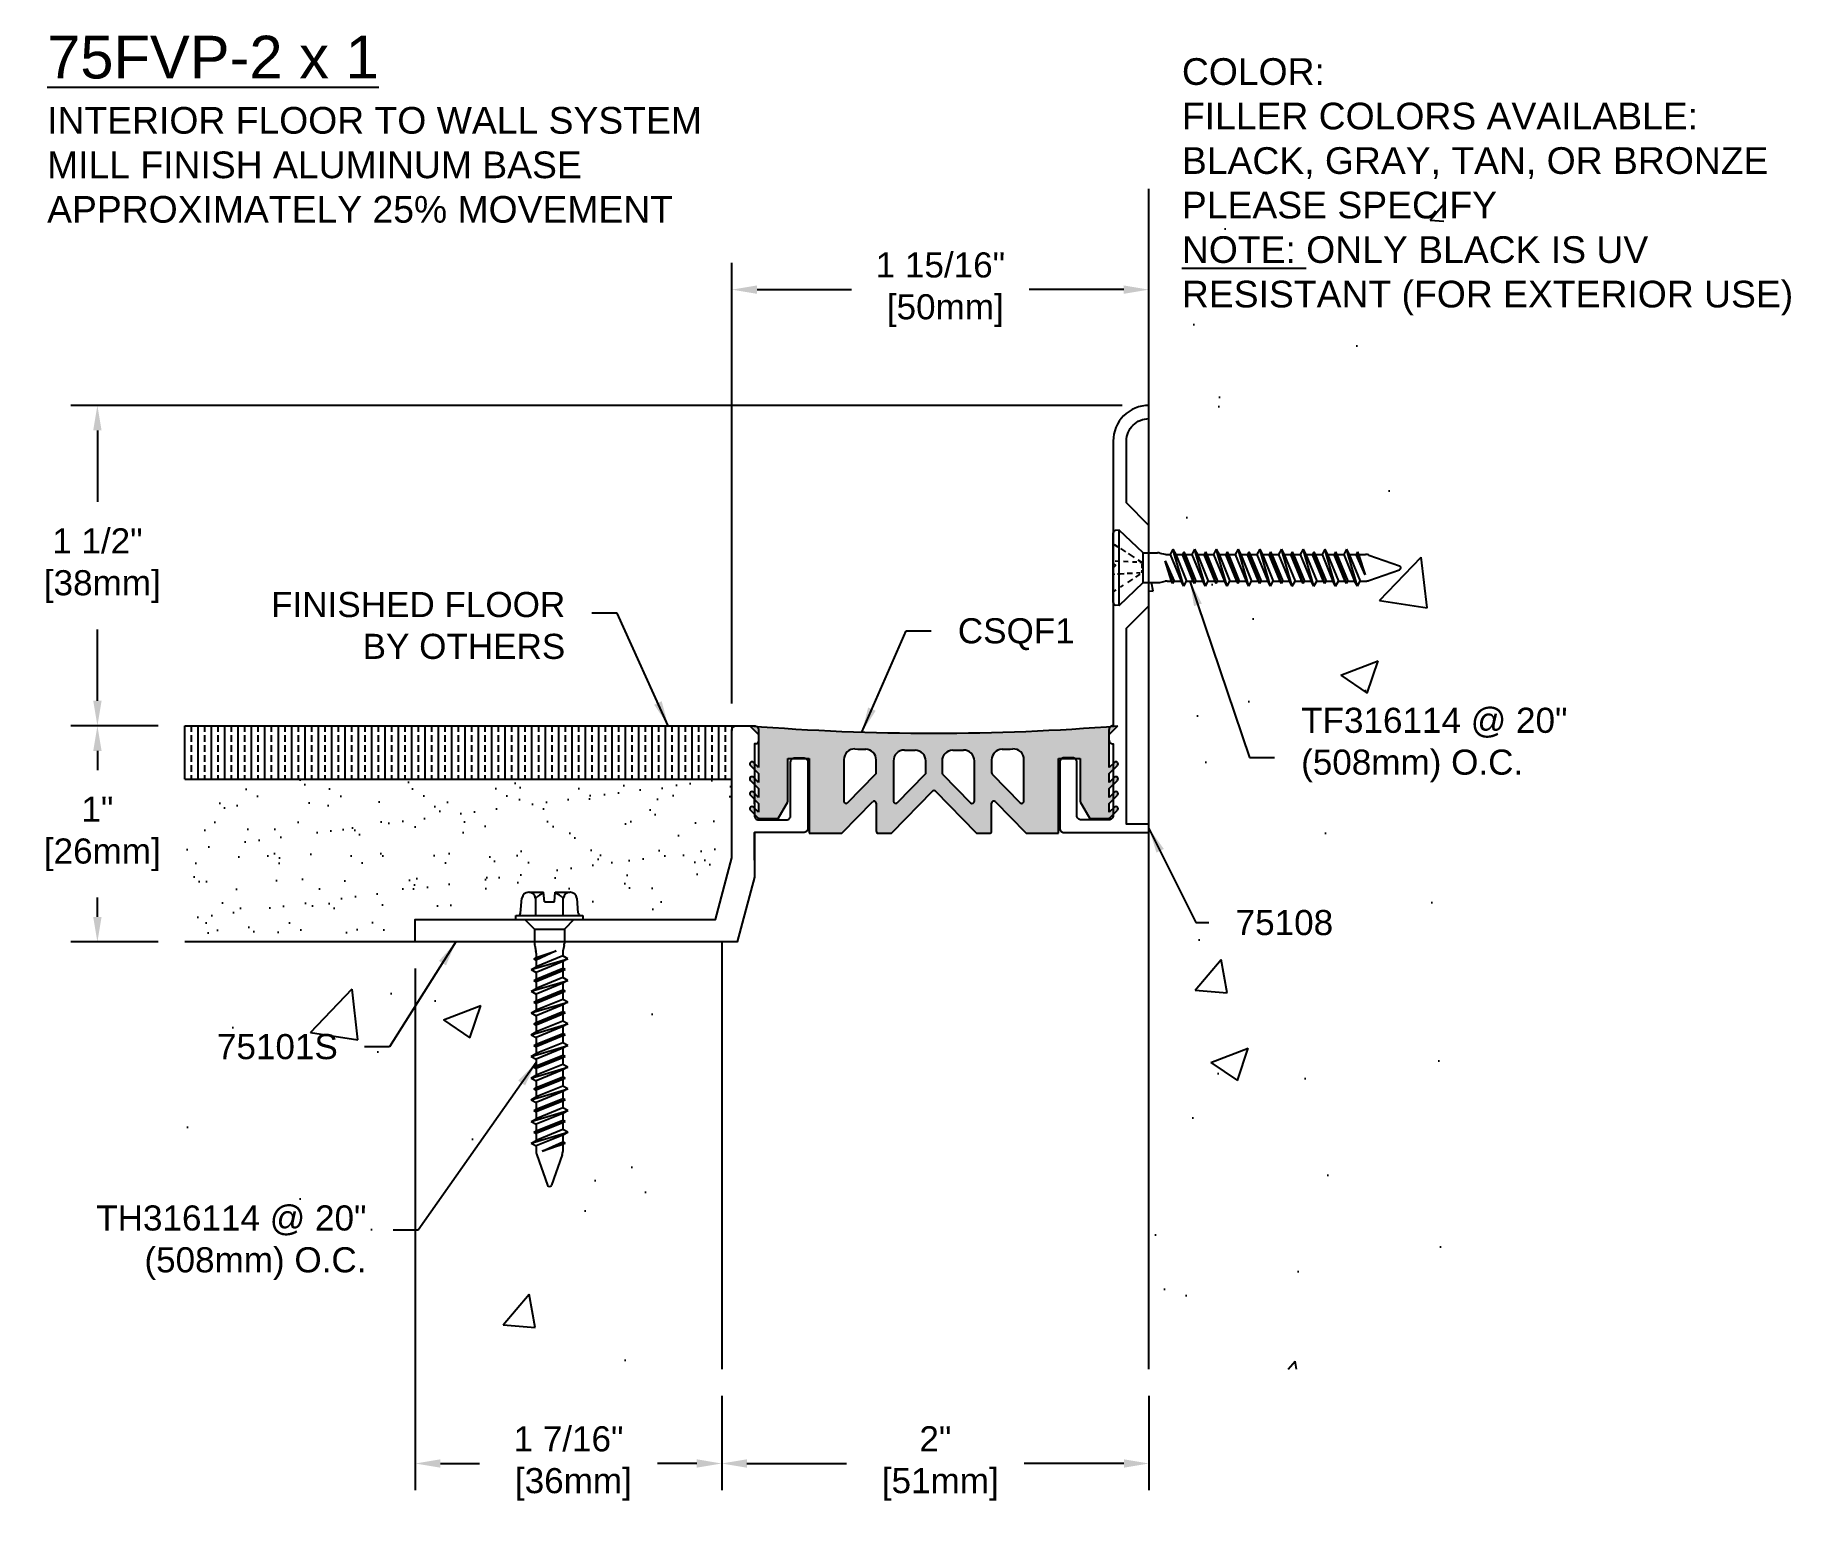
# Model space of a CAD drawing. Header units: inches. Extents: x 1.05 to 9.27, y 0.64 to 7.6.
import ezdxf

# ---------------------------------------------------------------- set-up
doc = ezdxf.new("R2010")
doc.units = ezdxf.units.IN
doc.header["$MEASUREMENT"] = 0
for name, color, linetype in [('Anchors', 4, 'Continuous'), ('Conditions', 1, 'Continuous'), ('Dimensions', 3, 'Continuous'), ('Fillers', 2, 'Continuous'), ('Metals', 7, 'Continuous'), ('Text', 2, 'Continuous')]:
    doc.layers.add(name, color=color, linetype=linetype)
doc.styles.add('ARIAL', font='arial.ttf')
doc.dimstyles.new('ARIAL', dxfattribs={"dimtxt": 0.1175, "dimasz": 0.1175, "dimexe": 0.125, "dimexo": 0.125, "dimgap": 0.125, "dimtad": 0, "dimtih": 1, "dimtoh": 1, "dimdec": 4, "dimzin": 0, "dimdsep": 46, "dimlunit": 4, "dimtxsty": 'ARIAL', "dimcen": 0.09, "dimadec": 0, "dimazin": 0, "dimtfac": 1, "dimtdec": 4, "dimtofl": 0, "dimtmove": 0, "dimatfit": 3, "dimfxl": 0, "dimfrac": 2, "dimtolj": 1, "dimtzin": 0, "dimarcsym": 0})

# ---------------------------------------------------------------- blocks, each defined once
blk = doc.blocks.new('75108')
blk.add_lwpolyline([(-2.9791, -4.2993, 0.414214), (-2.9991, -4.3193), (-2.9991, -4.6293, 0.414214), (-2.9791, -4.6493), (-2.5816, -4.6493), (-2.5816, -4.6093), (-2.6871, -4.6093), (-2.6871, -3.6928), (-2.5816, -3.5873), (-2.5816, -3.2113), (-2.6871, -3.1058), (-2.6871, -2.8163, -0.414214), (-2.5821, -2.7113), (-2.5816, -2.7113), (-2.5816, -2.6493), (-2.5821, -2.6493, 0.414214), (-2.7491, -2.8163), (-2.7491, -3.3893), (-2.7391, -3.3993), (-2.7491, -3.4093), (-2.7491, -4.1493), (-2.7496, -4.1493, 0.414214), (-2.7691, -4.1688), (-2.7691, -4.2143, 0.414214), (-2.7491, -4.2343), (-2.7491, -4.2343), (-2.7491, -4.5693, -0.414214), (-2.7691, -4.5893), (-2.8991, -4.5893, -0.414214), (-2.9191, -4.5693), (-2.9191, -4.3193, 0.414214), (-2.9391, -4.2993)], format="xyb", close=True)
blk = doc.blocks.new('TF316114')
for p, q in [((-0.1634, 0), (0.1634, 0)), ((-0.1042, -0.0127), (-0.1125, 0)), ((-0.1762, -0.0285), (-0.1747, -0.0103)), ((-0.1762, -0.0285), (0.1762, -0.0285)), ((-0.1762, -0.0285), (-0.0698, -0.141)), ((-0.0815, -0.0472), (-0.0915, -0.0321)), ((-0.0533, -0.0902), (-0.0691, -0.0662)), ((-0.0308, -0.0055), (-0.0311, -0.0002)), ((-0.0297, -0.0263), (-0.0301, -0.0195)), ((-0.0284, -0.051), (-0.0294, -0.0323)), ((-0.0263, -0.091), (-0.0277, -0.065)), ((0.0274, -0.0703), (0.0286, -0.0479)), ((0.0297, -0.0255), (0.0306, -0.0085)), ((0.0662, -0.0707), (0.0485, -0.0976)), ((0.0698, -0.141), (0.1762, -0.0285)), ((0.0898, -0.0346), (0.0746, -0.0579)), ((0.1095, -0.0045), (0.0979, -0.0223)), ((0.1762, -0.0285), (0.1747, -0.0103)), ((-0.0698, -0.141), (-0.0698, -0.2081)), ((-0.0698, -0.141), (0.0698, -0.141)), ((-0.0307, -0.1248), (-0.0441, -0.1044)), ((-0.0245, -0.1261), (-0.0253, -0.1097)), ((-0.024, -0.135), (-0.0107, -0.135)), ((-0.0018, -0.135), (0.0183, -0.135)), ((0.0373, -0.1147), (0.024, -0.135)), ((0.024, -0.135), (0.0245, -0.1246)), ((0.0253, -0.1104), (0.0264, -0.0896)), ((0.0698, -0.141), (0.0698, -0.2081)), ((-0.0737, -0.2796), (0.0321, -0.2431)), ((-0.0687, -0.2177), (-0.0633, -0.2437)), ((0.0321, -0.2431), (-0.0623, -0.2858)), ((-0.0623, -0.2734), (0.0321, -0.2431)), ((0.0687, -0.2177), (0.0633, -0.2437)), ((-0.0863, -0.3304), (0.0862, -0.2796)), ((-0.0863, -0.3304), (-0.0623, -0.3175)), ((-0.0737, -0.2796), (-0.0623, -0.2734)), ((-0.0737, -0.2796), (-0.0623, -0.2858)), ((-0.0623, -0.2533), (-0.0623, -0.2734)), ((0.0622, -0.2667), (-0.0623, -0.3175)), ((-0.0623, -0.2858), (-0.0623, -0.3175)), ((0.0622, -0.2925), (-0.0623, -0.3433)), ((-0.0623, -0.375), (0.0622, -0.3242)), ((0.0622, -0.2925), (0.0622, -0.3242)), ((0.0737, -0.3304), (0.0622, -0.3242)), ((0.0622, -0.2533), (0.0622, -0.2667)), ((0.0862, -0.2796), (0.0622, -0.2667)), ((0.0862, -0.2796), (0.0622, -0.2925)), ((-0.0863, -0.3304), (-0.0623, -0.3433)), ((-0.0863, -0.4319), (0.0862, -0.3812)), ((-0.0737, -0.3812), (0.0737, -0.3304)), ((-0.0737, -0.3812), (-0.0623, -0.375)), ((-0.0737, -0.3812), (-0.0623, -0.3873)), ((0.0622, -0.3365), (-0.0623, -0.3873)), ((-0.0623, -0.3433), (-0.0623, -0.375)), ((0.0622, -0.3682), (-0.0623, -0.419)), ((-0.0623, -0.3873), (-0.0623, -0.419)), ((0.0622, -0.3941), (-0.0623, -0.4449)), ((0.0737, -0.3304), (0.0622, -0.3365)), ((0.0622, -0.3365), (0.0622, -0.3682)), ((0.0862, -0.3812), (0.0622, -0.3682)), ((0.0862, -0.3812), (0.0622, -0.3941)), ((0.0622, -0.3941), (0.0622, -0.4258)), ((-0.0863, -0.4319), (-0.0623, -0.419)), ((-0.0863, -0.4319), (-0.0623, -0.4449)), ((-0.0863, -0.5335), (0.0862, -0.4827)), ((-0.0737, -0.4827), (0.0737, -0.4319)), ((-0.0737, -0.4827), (-0.0623, -0.4766)), ((-0.0737, -0.4827), (-0.0623, -0.4889)), ((-0.0623, -0.4766), (0.0622, -0.4258)), ((0.0622, -0.4381), (-0.0623, -0.4889)), ((-0.0623, -0.4449), (-0.0623, -0.4766)), ((0.0622, -0.4698), (-0.0623, -0.5206)), ((-0.0623, -0.4889), (-0.0623, -0.5206)), ((0.0737, -0.4319), (0.0622, -0.4258)), ((0.0737, -0.4319), (0.0622, -0.4381)), ((0.0622, -0.4381), (0.0622, -0.4698)), ((0.0862, -0.4827), (0.0622, -0.4698)), ((0.0862, -0.4827), (0.0622, -0.4956)), ((-0.0863, -0.5335), (-0.0623, -0.5206)), ((-0.0863, -0.5335), (-0.0623, -0.5464)), ((-0.0737, -0.5843), (0.0737, -0.5335)), ((0.0622, -0.4956), (-0.0623, -0.5464)), ((-0.0623, -0.5781), (0.0622, -0.5273)), ((0.0622, -0.5397), (-0.0623, -0.5904)), ((-0.0623, -0.5464), (-0.0623, -0.5781)), ((0.0622, -0.5714), (-0.0623, -0.6221)), ((0.0622, -0.4956), (0.0622, -0.5273)), ((0.0737, -0.5335), (0.0622, -0.5273)), ((0.0737, -0.5335), (0.0622, -0.5397)), ((0.0622, -0.5397), (0.0622, -0.5714)), ((0.0862, -0.5843), (0.0622, -0.5714)), ((-0.0863, -0.6351), (0.0862, -0.5843)), ((-0.0863, -0.6351), (-0.0623, -0.6221)), ((-0.0863, -0.6351), (-0.0623, -0.648)), ((-0.0737, -0.5843), (-0.0623, -0.5781)), ((-0.0737, -0.5843), (-0.0623, -0.5904)), ((-0.0737, -0.6858), (0.0737, -0.6351)), ((-0.0623, -0.5904), (-0.0623, -0.6221)), ((0.0622, -0.5972), (-0.0623, -0.648)), ((-0.0623, -0.6797), (0.0622, -0.6289)), ((0.0622, -0.6412), (-0.0623, -0.692)), ((-0.0623, -0.648), (-0.0623, -0.6797)), ((0.0862, -0.5843), (0.0622, -0.5972)), ((0.0622, -0.5972), (0.0622, -0.6289)), ((0.0737, -0.6351), (0.0622, -0.6289)), ((0.0737, -0.6351), (0.0622, -0.6412)), ((0.0622, -0.6412), (0.0622, -0.6729)), ((-0.0863, -0.7366), (0.0862, -0.6858)), ((-0.0863, -0.7366), (-0.0623, -0.7237)), ((-0.0863, -0.7366), (-0.0623, -0.7495)), ((-0.0737, -0.6858), (-0.0623, -0.6797)), ((-0.0737, -0.6858), (-0.0623, -0.692)), ((-0.0737, -0.7874), (0.0737, -0.7366)), ((0.0622, -0.6729), (-0.0623, -0.7237)), ((-0.0623, -0.692), (-0.0623, -0.7237)), ((0.0622, -0.6988), (-0.0623, -0.7495)), ((-0.0623, -0.7812), (0.0622, -0.7305)), ((0.0862, -0.6858), (0.0622, -0.6729)), ((0.0862, -0.6858), (0.0622, -0.6988)), ((0.0622, -0.6988), (0.0622, -0.7305)), ((0.0737, -0.7366), (0.0622, -0.7305)), ((0.0737, -0.7366), (0.0622, -0.7428)), ((-0.0863, -0.8382), (0.0862, -0.7874)), ((-0.0737, -0.7874), (-0.0623, -0.7812)), ((-0.0737, -0.7874), (-0.0623, -0.7936)), ((0.0622, -0.7428), (-0.0623, -0.7936)), ((-0.0623, -0.7495), (-0.0623, -0.7812)), ((0.0622, -0.7745), (-0.0623, -0.8253)), ((-0.0623, -0.7936), (-0.0623, -0.8253)), ((0.0622, -0.8003), (-0.0623, -0.8511)), ((0.0622, -0.7428), (0.0622, -0.7745)), ((0.0862, -0.7874), (0.0622, -0.7745)), ((0.0862, -0.7874), (0.0622, -0.8003)), ((0.0622, -0.8003), (0.0622, -0.832)), ((-0.0863, -0.8382), (-0.0623, -0.8253)), ((-0.0863, -0.8382), (-0.0623, -0.8511)), ((-0.0863, -0.9397), (0.0862, -0.889)), ((-0.0737, -0.889), (0.0737, -0.8382)), ((-0.0737, -0.889), (-0.0623, -0.8828)), ((-0.0737, -0.889), (-0.0623, -0.8951)), ((-0.0623, -0.8828), (0.0622, -0.832)), ((0.0622, -0.8444), (-0.0623, -0.8951)), ((-0.0623, -0.8511), (-0.0623, -0.8828)), ((0.0622, -0.876), (-0.0623, -0.9268)), ((-0.0623, -0.8951), (-0.0623, -0.9268)), ((0.0622, -0.9019), (-0.0623, -0.9527)), ((0.0737, -0.8382), (0.0622, -0.832)), ((0.0737, -0.8382), (0.0622, -0.8444)), ((0.0622, -0.8444), (0.0622, -0.876)), ((0.0862, -0.889), (0.0622, -0.876)), ((0.0862, -0.889), (0.0622, -0.9019)), ((0.0622, -0.9019), (0.0622, -0.9336)), ((-0.0863, -0.9397), (-0.0623, -0.9268)), ((-0.0863, -0.9397), (-0.0623, -0.9527)), ((-0.0737, -0.9905), (0.0737, -0.9397)), ((-0.0737, -0.9905), (-0.0623, -0.9844)), ((-0.0623, -0.9844), (0.0622, -0.9336)), ((0.0622, -0.9459), (-0.0623, -0.9967)), ((-0.0623, -0.9527), (-0.0623, -0.9844)), ((0.0622, -0.9776), (-0.0623, -1.0284)), ((0.0737, -0.9397), (0.0622, -0.9336)), ((0.0737, -0.9397), (0.0622, -0.9459)), ((0.0622, -0.9459), (0.0622, -0.9776)), ((0.0862, -0.9905), (0.0622, -0.9776)), ((-0.0863, -1.0413), (0.0862, -0.9905)), ((-0.0863, -1.0413), (-0.0623, -1.0284)), ((-0.0863, -1.0413), (-0.0623, -1.0542)), ((-0.0737, -0.9905), (-0.0623, -0.9967)), ((-0.0737, -1.0921), (0.0737, -1.0413)), ((-0.0623, -0.9967), (-0.0623, -1.0284)), ((0.0622, -1.0035), (-0.0623, -1.0542)), ((-0.0623, -1.0859), (0.0622, -1.0351)), ((0.0622, -1.0475), (-0.0623, -1.0983)), ((-0.0623, -1.0542), (-0.0623, -1.0859)), ((0.0862, -0.9905), (0.0622, -1.0035)), ((0.0622, -1.0035), (0.0622, -1.0351)), ((0.0737, -1.0413), (0.0622, -1.0351)), ((0.0737, -1.0413), (0.0622, -1.0475)), ((0.0622, -1.0475), (0.0622, -1.0792)), ((-0.0863, -1.1429), (0.0862, -1.0921)), ((-0.0863, -1.1429), (-0.0623, -1.13)), ((-0.0863, -1.1429), (-0.0623, -1.1558)), ((-0.0737, -1.0921), (-0.0623, -1.0859)), ((-0.0737, -1.0921), (-0.0623, -1.0983)), ((0.0622, -1.0792), (-0.0623, -1.13)), ((-0.0623, -1.0983), (-0.0623, -1.13)), ((0.0622, -1.105), (-0.0623, -1.1558)), ((-0.0335, -1.1798), (0.0622, -1.1367)), ((-0.0335, -1.1798), (0.0737, -1.1429)), ((0.0622, -1.149), (-0.0335, -1.1798)), ((0.0862, -1.0921), (0.0622, -1.0792)), ((0.0862, -1.0921), (0.0622, -1.105)), ((0.0622, -1.105), (0.0622, -1.1367)), ((0.0737, -1.1429), (0.0622, -1.1367)), ((0.0737, -1.1429), (0.0622, -1.149)), ((0.0622, -1.149), (0.0622, -1.1817)), ((-0.0623, -1.1558), (-0.0623, -1.1817)), ((-0.0596, -1.197), (-0.0096, -1.3398)), ((0.0596, -1.197), (0.0096, -1.3398))]:
    blk.add_line(p, q)
for centre, radius, start, end in [((-0.1634, -0.0113), 0.0112, 90, 175), ((0.1634, -0.0113), 0.0112, 5, 90), ((-0.0233, -0.2081), 0.0465, 180, 191.9357), ((-0.1088, -0.2533), 0.0465, 0, 11.9357), ((0.1087, -0.2533), 0.0465, 168.0643, 180), ((0.0233, -0.2081), 0.0465, 348.0643, 0), ((-0.0158, -1.1817), 0.0465, 180, 199.30575), ((0.0158, -1.1817), 0.0465, 340.69425, 0), ((0, -1.3354), 0.0106, 204.10008, 335.89992)]:
    blk.add_arc(centre, radius, start, end)
blk = doc.blocks.new('TH316114')
for p, q in [((-0.1352, 0.029), (-0.129, 0.1001)), ((-0.0968, 0.1275), (-0.0272, 0.1275)), ((-0.0645, 0.0187), (-0.0645, 0.1001)), ((-0.0232, 0.0825), (-0.0272, 0.1275)), ((-0.0232, 0.0825), (0.0233, 0.0825)), ((0.0233, 0.0825), (0.0272, 0.1275)), ((0.0272, 0.1275), (0.0967, 0.1275)), ((0.0645, 0.0187), (0.0645, 0.1001)), ((0.1352, 0.029), (0.129, 0.1001)), ((-0.1568, 0), (-0.1568, 0.0187)), ((-0.1568, 0.0187), (0.1568, 0.0187)), ((-0.1568, 0), (0.1568, 0)), ((-0.1148, 0), (-0.0698, -0.045)), ((0.1148, 0), (0.0698, -0.045)), ((0.1568, 0.0187), (0.1568, 0)), ((-0.0698, -0.045), (-0.0698, -0.1121)), ((-0.0698, -0.045), (0.0698, -0.045)), ((0.0698, -0.045), (0.0698, -0.1121)), ((-0.0737, -0.1836), (0.0321, -0.1471)), ((-0.0687, -0.1217), (-0.0633, -0.1477)), ((-0.0623, -0.1774), (0.0321, -0.1471)), ((0.0321, -0.1471), (-0.0623, -0.1898)), ((-0.0623, -0.1573), (-0.0623, -0.1774)), ((0.0623, -0.1573), (0.0623, -0.1707)), ((0.0687, -0.1217), (0.0633, -0.1477)), ((-0.0862, -0.2344), (0.0863, -0.1836)), ((-0.0862, -0.2344), (-0.0623, -0.2215)), ((-0.0862, -0.2344), (-0.0623, -0.2473)), ((-0.0737, -0.1836), (-0.0623, -0.1774)), ((-0.0737, -0.1836), (-0.0623, -0.1898)), ((-0.0737, -0.2852), (0.0737, -0.2344)), ((0.0623, -0.1707), (-0.0623, -0.2215)), ((-0.0623, -0.1898), (-0.0623, -0.2215)), ((0.0623, -0.1965), (-0.0623, -0.2473)), ((-0.0623, -0.279), (0.0623, -0.2282)), ((0.0623, -0.2405), (-0.0623, -0.2913)), ((0.0863, -0.1836), (0.0623, -0.1707)), ((0.0863, -0.1836), (0.0623, -0.1965)), ((0.0623, -0.1965), (0.0623, -0.2282)), ((0.0737, -0.2344), (0.0623, -0.2282)), ((0.0737, -0.2344), (0.0623, -0.2405)), ((0.0623, -0.2405), (0.0623, -0.2722)), ((-0.0862, -0.3359), (0.0863, -0.2852)), ((-0.0862, -0.3359), (-0.0623, -0.323)), ((-0.0737, -0.2852), (-0.0623, -0.279)), ((-0.0737, -0.2852), (-0.0623, -0.2913)), ((-0.0623, -0.2473), (-0.0623, -0.279)), ((0.0623, -0.2722), (-0.0623, -0.323)), ((-0.0623, -0.2913), (-0.0623, -0.323)), ((0.0623, -0.2981), (-0.0623, -0.3489)), ((0.0863, -0.2852), (0.0623, -0.2722)), ((0.0863, -0.2852), (0.0623, -0.2981)), ((0.0623, -0.2981), (0.0623, -0.3298)), ((-0.0862, -0.3359), (-0.0623, -0.3489)), ((-0.0862, -0.4375), (0.0863, -0.3867)), ((-0.0737, -0.3867), (0.0737, -0.3359)), ((-0.0737, -0.3867), (-0.0623, -0.3806)), ((-0.0737, -0.3867), (-0.0623, -0.3929)), ((-0.0623, -0.3806), (0.0623, -0.3298)), ((0.0623, -0.3421), (-0.0623, -0.3929)), ((-0.0623, -0.3489), (-0.0623, -0.3806)), ((0.0623, -0.3738), (-0.0623, -0.4246)), ((-0.0623, -0.3929), (-0.0623, -0.4246)), ((0.0623, -0.3996), (-0.0623, -0.4504)), ((0.0737, -0.3359), (0.0623, -0.3298)), ((0.0737, -0.3359), (0.0623, -0.3421)), ((0.0623, -0.3421), (0.0623, -0.3738)), ((0.0863, -0.3867), (0.0623, -0.3738)), ((0.0863, -0.3867), (0.0623, -0.3996)), ((0.0623, -0.3996), (0.0623, -0.4313)), ((-0.0862, -0.4375), (-0.0623, -0.4246)), ((-0.0862, -0.4375), (-0.0623, -0.4504)), ((-0.0862, -0.5391), (0.0863, -0.4883)), ((-0.0737, -0.4883), (0.0737, -0.4375)), ((-0.0737, -0.4883), (-0.0623, -0.4821)), ((-0.0737, -0.4883), (-0.0623, -0.4944)), ((-0.0623, -0.4821), (0.0623, -0.4313)), ((0.0623, -0.4437), (-0.0623, -0.4944)), ((-0.0623, -0.4504), (-0.0623, -0.4821)), ((0.0623, -0.4754), (-0.0623, -0.5261)), ((0.0737, -0.4375), (0.0623, -0.4313)), ((0.0737, -0.4375), (0.0623, -0.4437)), ((0.0623, -0.4437), (0.0623, -0.4754)), ((0.0863, -0.4883), (0.0623, -0.4754)), ((0.0863, -0.4883), (0.0623, -0.5012)), ((-0.0862, -0.5391), (-0.0623, -0.5261)), ((-0.0862, -0.5391), (-0.0623, -0.552)), ((-0.0737, -0.5898), (0.0737, -0.5391)), ((-0.0623, -0.4944), (-0.0623, -0.5261)), ((0.0623, -0.5012), (-0.0623, -0.552)), ((-0.0623, -0.5837), (0.0623, -0.5329)), ((0.0623, -0.5452), (-0.0623, -0.596)), ((-0.0623, -0.552), (-0.0623, -0.5837)), ((0.0623, -0.5012), (0.0623, -0.5329)), ((0.0737, -0.5391), (0.0623, -0.5329)), ((0.0737, -0.5391), (0.0623, -0.5452)), ((0.0623, -0.5452), (0.0623, -0.5769)), ((-0.0862, -0.6406), (0.0863, -0.5898)), ((-0.0862, -0.6406), (-0.0623, -0.6277)), ((-0.0862, -0.6406), (-0.0623, -0.6535)), ((-0.0737, -0.5898), (-0.0623, -0.5837)), ((-0.0737, -0.5898), (-0.0623, -0.596)), ((-0.0737, -0.6914), (0.0737, -0.6406)), ((0.0623, -0.5769), (-0.0623, -0.6277)), ((-0.0623, -0.596), (-0.0623, -0.6277)), ((0.0623, -0.6028), (-0.0623, -0.6535)), ((-0.0623, -0.6852), (0.0623, -0.6345)), ((0.0623, -0.6468), (-0.0623, -0.6976)), ((-0.0623, -0.6535), (-0.0623, -0.6852)), ((0.0863, -0.5898), (0.0623, -0.5769)), ((0.0863, -0.5898), (0.0623, -0.6028)), ((0.0623, -0.6028), (0.0623, -0.6345)), ((0.0737, -0.6406), (0.0623, -0.6345)), ((0.0737, -0.6406), (0.0623, -0.6468)), ((0.0623, -0.6468), (0.0623, -0.6785)), ((-0.0862, -0.7422), (0.0863, -0.6914)), ((-0.0862, -0.7422), (-0.0623, -0.7293)), ((-0.0737, -0.6914), (-0.0623, -0.6852)), ((-0.0737, -0.6914), (-0.0623, -0.6976)), ((0.0623, -0.6785), (-0.0623, -0.7293)), ((-0.0623, -0.6976), (-0.0623, -0.7293)), ((0.0623, -0.7043), (-0.0623, -0.7551)), ((-0.0623, -0.7868), (0.0623, -0.736)), ((0.0863, -0.6914), (0.0623, -0.6785)), ((0.0863, -0.6914), (0.0623, -0.7043)), ((0.0623, -0.7043), (0.0623, -0.736)), ((0.0737, -0.7422), (0.0623, -0.736)), ((-0.0862, -0.7422), (-0.0623, -0.7551)), ((-0.0862, -0.8437), (0.0863, -0.793)), ((-0.0737, -0.793), (0.0737, -0.7422)), ((-0.0737, -0.793), (-0.0623, -0.7868)), ((-0.0737, -0.793), (-0.0623, -0.7991)), ((0.0623, -0.7484), (-0.0623, -0.7991)), ((-0.0623, -0.7551), (-0.0623, -0.7868)), ((0.0623, -0.78), (-0.0623, -0.8308)), ((-0.0623, -0.7991), (-0.0623, -0.8308)), ((0.0623, -0.8059), (-0.0623, -0.8567)), ((0.0737, -0.7422), (0.0623, -0.7484)), ((0.0623, -0.7484), (0.0623, -0.78)), ((0.0863, -0.793), (0.0623, -0.78)), ((0.0863, -0.793), (0.0623, -0.8059)), ((0.0623, -0.8059), (0.0623, -0.8376)), ((-0.0862, -0.8437), (-0.0623, -0.8308)), ((-0.0862, -0.8437), (-0.0623, -0.8567)), ((-0.0862, -0.9453), (0.0863, -0.8945)), ((-0.0737, -0.8945), (0.0737, -0.8437)), ((-0.0737, -0.8945), (-0.0623, -0.8884)), ((-0.0737, -0.8945), (-0.0623, -0.9007)), ((-0.0623, -0.8884), (0.0623, -0.8376)), ((0.0623, -0.8499), (-0.0623, -0.9007)), ((-0.0623, -0.8567), (-0.0623, -0.8884)), ((0.0623, -0.8816), (-0.0623, -0.9324)), ((-0.0623, -0.9007), (-0.0623, -0.9324)), ((0.0737, -0.8437), (0.0623, -0.8376)), ((0.0737, -0.8437), (0.0623, -0.8499)), ((0.0623, -0.8499), (0.0623, -0.8816)), ((0.0863, -0.8945), (0.0623, -0.8816)), ((0.0863, -0.8945), (0.0623, -0.9075)), ((-0.0862, -0.9453), (-0.0623, -0.9324)), ((-0.0862, -0.9453), (-0.0623, -0.9582)), ((-0.0737, -0.9961), (0.0737, -0.9453)), ((0.0623, -0.9075), (-0.0623, -0.9582)), ((-0.0623, -0.9899), (0.0623, -0.9391)), ((0.0623, -0.9515), (-0.0623, -1.0023)), ((-0.0623, -0.9582), (-0.0623, -0.9899)), ((0.0623, -0.9832), (-0.0623, -1.034)), ((0.0623, -0.9075), (0.0623, -0.9391)), ((0.0737, -0.9453), (0.0623, -0.9391)), ((0.0737, -0.9453), (0.0623, -0.9515)), ((0.0623, -0.9515), (0.0623, -0.9832)), ((0.0863, -0.9961), (0.0623, -0.9832)), ((-0.0862, -1.0469), (0.0863, -0.9961)), ((-0.0862, -1.0469), (-0.0623, -1.034)), ((-0.0862, -1.0469), (-0.0623, -1.0598)), ((-0.0737, -0.9961), (-0.0623, -0.9899)), ((-0.0737, -0.9961), (-0.0623, -1.0023)), ((-0.0623, -1.0023), (-0.0623, -1.034)), ((0.0623, -1.009), (-0.0623, -1.0598)), ((-0.0623, -1.0598), (-0.0623, -1.0857)), ((-0.0335, -1.0838), (0.0623, -1.0407)), ((-0.0335, -1.0838), (0.0737, -1.0469)), ((0.0623, -1.053), (-0.0335, -1.0838)), ((0.0863, -0.9961), (0.0623, -1.009)), ((0.0623, -1.009), (0.0623, -1.0407)), ((0.0737, -1.0469), (0.0623, -1.0407)), ((0.0737, -1.0469), (0.0623, -1.053)), ((0.0623, -1.053), (0.0623, -1.0857)), ((-0.0596, -1.101), (-0.0096, -1.2438)), ((0.0596, -1.101), (0.0096, -1.2438))]:
    blk.add_line(p, q)
for centre, radius, start, end in [((-0.0968, 0.0948), 0.0327, 9.28497, 170.71503), ((0, 0.0379), 0.0896, 107.42152, 136.04074), ((0, 0.0379), 0.0896, 43.95926, 72.57848), ((0.0967, 0.0948), 0.0327, 9.28497, 170.71503), ((-0.1464, 0.03), 0.0112, 270, 355), ((0.1464, 0.03), 0.0112, 185, 270), ((-0.0232, -0.1121), 0.0465, 180, 191.9357), ((-0.1088, -0.1573), 0.0465, 0, 11.9357), ((0.1088, -0.1573), 0.0465, 168.0643, 180), ((0.0233, -0.1121), 0.0465, 348.0643, 0), ((-0.0158, -1.0857), 0.0465, 180, 199.30575), ((0.0158, -1.0857), 0.0465, 340.69425, 0), ((0, -1.2394), 0.0106, 204.10008, 335.89992)]:
    blk.add_arc(centre, radius, start, end)
blk = doc.blocks.new('*D3')
at = {"layer": 'Defpoints', "color": 0}
for p in [(4.2635, 1.3598), (6.2635, 1.3598), (4.2635, 0.9183)]:
    blk.add_point(p, dxfattribs=at)
at = {"layer": 'Dimensions', "color": 0, "lineweight": -2}
for p, q in [((4.2635, 1.2348), (4.2635, 0.7933)), ((6.2635, 1.2348), (6.2635, 0.7933)), ((4.381, 0.9183), (4.8474, 0.9183)), ((6.146, 0.9183), (5.6796, 0.9183))]:
    blk.add_line(p, q, dxfattribs=at)
at = {"layer": 'Dimensions', "color": 0}
for points in [[(4.381, 0.9379), (4.381, 0.8987), (4.2635, 0.9183)], [(6.146, 0.9379), (6.146, 0.8987), (6.2635, 0.9183)]]:
    blk.add_solid(points, dxfattribs=at)
at = {"layer": 'Dimensions', "color": 0, "insert": (5.2635, 0.9183), "char_height": 0.1175, "attachment_point": 5, "style": 'ARIAL'}
blk.add_mtext('\\A1;2"\\P [51mm]', dxfattribs=at)
blk = doc.blocks.new('*D4')
at = {"layer": 'Defpoints', "color": 0}
for p in [(2.8285, 3.3598), (4.2635, 1.3598), (2.8285, 0.9183)]:
    blk.add_point(p, dxfattribs=at)
at = {"layer": 'Dimensions', "color": 0, "lineweight": -2}
for p, q in [((2.8285, 3.2348), (2.8285, 0.7933)), ((4.2635, 1.2348), (4.2635, 0.7933)), ((2.946, 0.9183), (3.1299, 0.9183)), ((4.146, 0.9183), (3.9621, 0.9183))]:
    blk.add_line(p, q, dxfattribs=at)
at = {"layer": 'Dimensions', "color": 0}
for points in [[(2.946, 0.9379), (2.946, 0.8987), (2.8285, 0.9183)], [(4.146, 0.9379), (4.146, 0.8987), (4.2635, 0.9183)]]:
    blk.add_solid(points, dxfattribs=at)
at = {"layer": 'Dimensions', "color": 0, "insert": (3.546, 0.9183), "char_height": 0.1175, "attachment_point": 5, "style": 'ARIAL'}
blk.add_mtext('\\A1;1 7/16"\\P [36mm]', dxfattribs=at)
blk = doc.blocks.new('*D5')
at = {"layer": 'Defpoints', "color": 0}
for p in [(1.7498, 4.3716), (1.3405, 3.3598), (1.7498, 3.3598)]:
    blk.add_point(p, dxfattribs=at)
at = {"layer": 'Dimensions', "color": 0, "lineweight": -2}
for p, q in [((1.6248, 4.3716), (1.2155, 4.3716)), ((1.3405, 4.2541), (1.3405, 4.1642)), ((1.3405, 3.4773), (1.3405, 3.5673)), ((1.6248, 3.3598), (1.2155, 3.3598))]:
    blk.add_line(p, q, dxfattribs=at)
at = {"layer": 'Dimensions', "color": 0}
for points in [[(1.3209, 4.2541), (1.3601, 4.2541), (1.3405, 4.3716)], [(1.3209, 3.4773), (1.3601, 3.4773), (1.3405, 3.3598)]]:
    blk.add_solid(points, dxfattribs=at)
at = {"layer": 'Dimensions', "color": 0, "insert": (1.3405, 3.8657), "char_height": 0.1175, "attachment_point": 5, "style": 'ARIAL'}
blk.add_mtext('\\A1;1"\\P [26mm]', dxfattribs=at)
blk = doc.blocks.new('*D6')
at = {"layer": 'Defpoints', "color": 0}
for p in [(6.263, 6.4135), (6.263, 5.8716), (4.311, 4.3516)]:
    blk.add_point(p, dxfattribs=at)
at = {"layer": 'Dimensions', "color": 0, "lineweight": -2}
for p, q in [((4.311, 4.4766), (4.311, 6.5385)), ((6.263, 5.9966), (6.263, 6.5385)), ((4.4285, 6.4135), (4.8709, 6.4135)), ((6.1455, 6.4135), (5.7031, 6.4135))]:
    blk.add_line(p, q, dxfattribs=at)
at = {"layer": 'Dimensions', "color": 0}
for points in [[(4.4285, 6.4331), (4.4285, 6.3939), (4.311, 6.4135)], [(6.1455, 6.4331), (6.1455, 6.3939), (6.263, 6.4135)]]:
    blk.add_solid(points, dxfattribs=at)
at = {"layer": 'Dimensions', "color": 0, "insert": (5.287, 6.4135), "char_height": 0.1175, "attachment_point": 5, "style": 'ARIAL'}
blk.add_mtext('\\A1;1 15/16"\\P [50mm]', dxfattribs=at)
blk = doc.blocks.new('*D7')
at = {"layer": 'Defpoints', "color": 0}
for p in [(6.2635, 5.8716), (1.3405, 4.3716), (1.75, 4.3716)]:
    blk.add_point(p, dxfattribs=at)
at = {"layer": 'Dimensions', "color": 0, "lineweight": -2}
for p, q in [((6.1385, 5.8716), (1.2155, 5.8716)), ((1.3405, 5.7541), (1.3405, 5.4208)), ((1.3405, 4.4891), (1.3405, 4.8224)), ((1.625, 4.3716), (1.2155, 4.3716))]:
    blk.add_line(p, q, dxfattribs=at)
at = {"layer": 'Dimensions', "color": 0}
for points in [[(1.3209, 5.7541), (1.3601, 5.7541), (1.3405, 5.8716)], [(1.3209, 4.4891), (1.3601, 4.4891), (1.3405, 4.3716)]]:
    blk.add_solid(points, dxfattribs=at)
at = {"layer": 'Dimensions', "color": 0, "insert": (1.3405, 5.1216), "char_height": 0.1175, "attachment_point": 5, "style": 'ARIAL'}
blk.add_mtext('\\A1;1 1/2"\\P [38mm]', dxfattribs=at)
blk = doc.blocks.new('75101S')
for p, q in [((-0.4117, 0.2863), (-0.412, 0.2866)), ((-0.4117, 0.1592), (-0.4117, 0.1926))]:
    blk.add_line(p, q)
blk.add_lwpolyline([(-0.4117, -0.1039), (-0.4117, 0.0251), (-0.4117, -0.1839), (-0.3313, -0.4867), (1.1757, -0.4867), (1.1757, -0.3817), (-0.2299, -0.3817), (-0.3067, -0.0923), (-0.3067, 0.5051, 0.414214), (-0.3267, 0.5251), (-0.4117, 0.5251, 0.414214), (-0.4317, 0.5051), (-0.4317, 0.4584, 0.198912), (-0.4259, 0.4442), (-0.4217, 0.4401), (-0.4117, 0.4401), (-0.4117, 0.1051, -0.414214), (-0.4317, 0.0851), (-0.5617, 0.0851, -0.414214), (-0.5817, 0.1051), (-0.5817, 0.3551, 0.414214), (-0.6017, 0.3751), (-0.6417, 0.3751, 0.414214), (-0.6617, 0.3551), (-0.6617, 0.0451, 0.414214), (-0.6417, 0.0251), (-0.4117, 0.0251)], format="xyb")
blk.add_point((-0.3067, 0.5051))
blk = doc.blocks.new('CSQF1')
h = blk.add_hatch(color=256)
h.paths.add_polyline_path([(0.8125, -0.0053), (0.8525, 0.0347, -0.040662), (-0.8525, 0.0347), (-0.8125, -0.0053), (-0.8125, -0.0485), (-0.8125, -0.1602), (-0.8363, -0.1364, 0.414214), (-0.8504, -0.1364, 0.414214), (-0.8504, -0.1506), (-0.8125, -0.1885), (-0.8125, -0.2302), (-0.8363, -0.2064, 0.414214), (-0.8504, -0.2064, 0.414214), (-0.8504, -0.2206), (-0.8125, -0.2585), (-0.8125, -0.3002), (-0.8363, -0.2764, 0.414214), (-0.8504, -0.2764, 0.414214), (-0.8504, -0.2906), (-0.8125, -0.3285), (-0.8125, -0.3702), (-0.8363, -0.3464, 0.414214), (-0.8504, -0.3464, 0.414214), (-0.8504, -0.3606), (-0.8154, -0.3956, 0.198912), (-0.8084, -0.3985), (-0.7225, -0.3985), (-0.6775, -0.3206), (-0.6775, -0.1185), (-0.5775, -0.1185), (-0.5775, -0.4685), (-0.4312, -0.4685, 0.203452), (-0.424, -0.4655), (-0.2847, -0.3212, -0.674509), (-0.2675, -0.3281), (-0.2675, -0.4585, 0.414214), (-0.2575, -0.4685), (-0.2012, -0.4685, 0.203452), (-0.194, -0.4655), (-0.0072, -0.272, -0.424475), (0.0072, -0.272), (0.194, -0.4655, 0.203452), (0.2012, -0.4685), (0.2575, -0.4685, 0.414214), (0.2675, -0.4585), (0.2675, -0.3281, -0.674509), (0.2847, -0.3212), (0.424, -0.4655, 0.203452), (0.4312, -0.4685), (0.4975, -0.4685), (0.5775, -0.4685), (0.5775, -0.1185), (0.6775, -0.1185), (0.6775, -0.3206), (0.7225, -0.3985), (0.8084, -0.3985, 0.198912), (0.8154, -0.3956), (0.8504, -0.3606, 0.414214), (0.8504, -0.3464, 0.414214), (0.8363, -0.3464), (0.8125, -0.3702), (0.8125, -0.3285), (0.8504, -0.2906, 0.414214), (0.8504, -0.2764, 0.414214), (0.8363, -0.2764), (0.8125, -0.3002), (0.8125, -0.2585), (0.8504, -0.2206, 0.414214), (0.8504, -0.2064, 0.414214), (0.8363, -0.2064), (0.8125, -0.2302), (0.8125, -0.1885), (0.8504, -0.1506, 0.414214), (0.8504, -0.1364, 0.414214), (0.8363, -0.1364), (0.8125, -0.1602), (0.8125, -0.0485)])
h.paths.add_polyline_path([(-0.2675, -0.1253), (-0.2675, -0.1841, -0.19438), (-0.2703, -0.1911), (-0.4003, -0.3257, -0.674509), (-0.4175, -0.3188), (-0.4175, -0.1236, -0.424378), (-0.3658, -0.0737, 0.001177), (-0.316, -0.0753, -0.405491)], flags=16)
h.paths.add_polyline_path([(-0.1369, -0.0791, 0.001176), (-0.0871, -0.0796, -0.411805), (-0.0375, -0.1296), (-0.0375, -0.1841, -0.19438), (-0.0403, -0.1911), (-0.1703, -0.3257, -0.674509), (-0.1875, -0.3188), (-0.1875, -0.1291, -0.418007)], flags=16)
h.paths.add_polyline_path([(0.0871, -0.0796, 0.001176), (0.1369, -0.0791, -0.418007), (0.1875, -0.1291), (0.1875, -0.3188, -0.674509), (0.1703, -0.3257), (0.0403, -0.1911, -0.19438), (0.0375, -0.1841), (0.0375, -0.1296, -0.411805)], flags=16)
h.paths.add_polyline_path([(0.316, -0.0753, 0.001177), (0.3658, -0.0737, -0.424378), (0.4175, -0.1236), (0.4175, -0.3188, -0.674509), (0.4003, -0.3257), (0.2703, -0.1911, -0.19438), (0.2675, -0.1841), (0.2675, -0.1253, -0.405491)], flags=16)
for points in [[(0.5775, -0.1185), (0.6775, -0.1185), (0.6775, -0.3206), (0.7225, -0.3985), (0.8084, -0.3985, 0.198912), (0.8154, -0.3956), (0.8504, -0.3606, 0.414214), (0.8504, -0.3464, 0.414214), (0.8363, -0.3464), (0.8125, -0.3702), (0.8125, -0.3285), (0.8504, -0.2906, 0.414214), (0.8504, -0.2764, 0.414214), (0.8363, -0.2764), (0.8125, -0.3002), (0.8125, -0.2585), (0.8504, -0.2206, 0.414214), (0.8504, -0.2064, 0.414214), (0.8363, -0.2064), (0.8125, -0.2302), (0.8125, -0.1885), (0.8504, -0.1506, 0.414214), (0.8504, -0.1364, 0.414214), (0.8363, -0.1364), (0.8125, -0.1602), (0.8125, -0.0485), (0.8125, -0.0053), (0.8525, 0.0347, -0.040662), (-0.8525, 0.0347), (-0.8125, -0.0053), (-0.8125, -0.0485), (-0.8125, -0.1602), (-0.8363, -0.1364, 0.414214), (-0.8504, -0.1364, 0.414214), (-0.8504, -0.1506), (-0.8125, -0.1885), (-0.8125, -0.2302), (-0.8363, -0.2064, 0.414214), (-0.8504, -0.2064, 0.414214), (-0.8504, -0.2206), (-0.8125, -0.2585), (-0.8125, -0.3002), (-0.8363, -0.2764, 0.414214), (-0.8504, -0.2764, 0.414214), (-0.8504, -0.2906), (-0.8125, -0.3285), (-0.8125, -0.3702), (-0.8363, -0.3464, 0.414214), (-0.8504, -0.3464, 0.414214), (-0.8504, -0.3606), (-0.8154, -0.3956, 0.198912), (-0.8084, -0.3985), (-0.7225, -0.3985), (-0.6775, -0.3206), (-0.6775, -0.1185), (-0.5775, -0.1185), (-0.5775, -0.4685), (-0.4312, -0.4685, 0.203452), (-0.424, -0.4655), (-0.2847, -0.3212, -0.674509), (-0.2675, -0.3281), (-0.2675, -0.4585, 0.414214), (-0.2575, -0.4685), (-0.2012, -0.4685, 0.203452), (-0.194, -0.4655), (-0.0072, -0.272, -0.424475), (0.0072, -0.272), (0.194, -0.4655, 0.203452), (0.2012, -0.4685), (0.2575, -0.4685, 0.414214), (0.2675, -0.4585), (0.2675, -0.3281, -0.674509), (0.2847, -0.3212), (0.424, -0.4655, 0.203452), (0.4312, -0.4685), (0.4975, -0.4685), (0.5775, -0.4685)], [(-0.2675, -0.1253, 0.405491), (-0.316, -0.0753, -0.001177), (-0.3658, -0.0737, 0.424378), (-0.4175, -0.1236), (-0.4175, -0.3188, 0.674509), (-0.4003, -0.3257), (-0.2703, -0.1911, 0.19438), (-0.2675, -0.1841)], [(-0.0375, -0.1296, 0.411805), (-0.0871, -0.0796, -0.001176), (-0.1369, -0.0791, 0.418007), (-0.1875, -0.1291), (-0.1875, -0.3188, 0.674509), (-0.1703, -0.3257), (-0.0403, -0.1911, 0.19438), (-0.0375, -0.1841)], [(0.1875, -0.1291, 0.418007), (0.1369, -0.0791, -0.001176), (0.0871, -0.0796, 0.411805), (0.0375, -0.1296), (0.0375, -0.1841, 0.19438), (0.0403, -0.1911), (0.1703, -0.3257, 0.674509), (0.1875, -0.3188)], [(0.4175, -0.1236, 0.424378), (0.3658, -0.0737, -0.001177), (0.316, -0.0753, 0.405491), (0.2675, -0.1253), (0.2675, -0.1841, 0.19438), (0.2703, -0.1911), (0.4003, -0.3257, 0.674509), (0.4175, -0.3188)]]:
    blk.add_lwpolyline(points, format="xyb", close=True)

msp = doc.modelspace()

# ---------------------------------------------------------------- hatches: boundary and pattern name
at = {"layer": 'Conditions'}
h = msp.add_hatch(dxfattribs=at)
h.set_pattern_fill('AR-CONC', color=256, scale=0.25, style=0)
h.paths.add_polyline_path([(7.64321, 6.88551), (6.2635, 6.88551), (6.2635, 5.18136), (6.30895, 5.18136), (6.33968, 5.17487, 0.0521265), (6.34929, 5.17386), (6.36267, 5.17386), (6.37559, 5.19786), (6.38852, 5.17386), (6.42021, 5.17386), (6.42637, 5.1853), (6.43253, 5.17386), (6.46423, 5.17386), (6.47715, 5.19786), (6.49008, 5.17386), (6.52177, 5.17386), (6.52793, 5.1853), (6.5341, 5.17386), (6.56579, 5.17386), (6.57872, 5.19786), (6.59164, 5.17386), (6.62333, 5.17386), (6.6295, 5.1853), (6.63566, 5.17386), (6.66735, 5.17386), (6.68028, 5.19786), (6.6932, 5.17386), (6.7249, 5.17386), (6.73106, 5.1853), (6.73722, 5.17386), (6.76892, 5.17386), (6.78184, 5.19786), (6.79477, 5.17386), (6.82646, 5.17386), (6.83262, 5.1853), (6.83878, 5.17386), (6.87048, 5.17386), (6.8834, 5.19786), (6.89633, 5.17386), (6.92802, 5.17386), (6.93418, 5.1853), (6.94035, 5.17386), (6.97204, 5.17386), (6.98497, 5.19786), (6.99789, 5.17386), (7.02958, 5.17386), (7.03575, 5.1853), (7.04191, 5.17386), (7.0736, 5.17386), (7.08653, 5.19786), (7.09945, 5.17386), (7.13115, 5.17386), (7.13731, 5.1853), (7.14347, 5.17386), (7.17517, 5.17386), (7.18809, 5.19786), (7.20102, 5.17386), (7.23271, 5.17386), (7.23887, 5.1853), (7.24503, 5.17386), (7.27766, 5.17386, -0.084437), (7.29303, 5.17125), (7.43408, 5.12183, -0.7741233), (7.43408, 5.10139), (7.29303, 5.05197, -0.084437), (7.27766, 5.04936), (7.2518, 5.04936), (7.23887, 5.02536), (7.22595, 5.04936), (7.19425, 5.04936), (7.18809, 5.03792), (7.18193, 5.04936), (7.15023, 5.04936), (7.13731, 5.02536), (7.12438, 5.04936), (7.09269, 5.04936), (7.08653, 5.03792), (7.08036, 5.04936), (7.04867, 5.04936), (7.03575, 5.02536), (7.02282, 5.04936), (6.99113, 5.04936), (6.98497, 5.03792), (6.9788, 5.04936), (6.94711, 5.04936), (6.93418, 5.02536), (6.92126, 5.04936), (6.88957, 5.04936), (6.8834, 5.03792), (6.87724, 5.04936), (6.84555, 5.04936), (6.83262, 5.02536), (6.8197, 5.04936), (6.788, 5.04936), (6.78184, 5.03792), (6.77568, 5.04936), (6.74398, 5.04936), (6.73106, 5.02536), (6.71813, 5.04936), (6.68644, 5.04936), (6.68028, 5.03792), (6.67411, 5.04936), (6.64242, 5.04936), (6.6295, 5.02536), (6.61657, 5.04936), (6.58488, 5.04936), (6.57872, 5.03792), (6.57255, 5.04936), (6.54086, 5.04936), (6.52793, 5.02536), (6.51501, 5.04936), (6.48332, 5.04936), (6.47715, 5.03792), (6.47099, 5.04936), (6.4393, 5.04936), (6.42637, 5.02536), (6.41345, 5.04936), (6.38175, 5.04936), (6.37559, 5.03792), (6.36943, 5.04936), (6.34929, 5.04936, 0.0521265), (6.33968, 5.04835), (6.30895, 5.04186), (6.2635, 5.04186), (6.2635, 1.35984), (7.64321, 1.35984)])
h.paths.add_polyline_path([(4.2485, 3.35984), (3.5265, 3.35984), (3.5265, 3.34789), (3.52, 3.31716, 0.0521265), (3.519, 3.30755), (3.519, 3.29418), (3.543, 3.28125), (3.519, 3.26833), (3.519, 3.23663), (3.53044, 3.23047), (3.519, 3.22431), (3.519, 3.19261), (3.543, 3.17969), (3.519, 3.16676), (3.519, 3.13507), (3.53044, 3.12891), (3.519, 3.12274), (3.519, 3.09105), (3.543, 3.07813), (3.519, 3.0652), (3.519, 3.03351), (3.53044, 3.02734), (3.519, 3.02118), (3.519, 2.98949), (3.543, 2.97656), (3.519, 2.96364), (3.519, 2.93195), (3.53044, 2.92578), (3.519, 2.91962), (3.519, 2.88793), (3.543, 2.875), (3.519, 2.86208), (3.519, 2.83038), (3.53044, 2.82422), (3.519, 2.81806), (3.519, 2.78636), (3.543, 2.77344), (3.519, 2.76051), (3.519, 2.72882), (3.53044, 2.72266), (3.519, 2.71649), (3.519, 2.6848), (3.543, 2.67188), (3.519, 2.65895), (3.519, 2.62726), (3.53044, 2.62109), (3.519, 2.61493), (3.519, 2.58324), (3.543, 2.57031), (3.519, 2.55739), (3.519, 2.5257), (3.53044, 2.51953), (3.519, 2.51337), (3.519, 2.48168), (3.543, 2.46875), (3.519, 2.45583), (3.519, 2.42413), (3.53044, 2.41797), (3.519, 2.41181), (3.519, 2.37918, -0.084437), (3.51638, 2.36381), (3.46697, 2.22276, -0.7741233), (3.44652, 2.22276), (3.39711, 2.36381, -0.084437), (3.3945, 2.37918), (3.3945, 2.40504), (3.3705, 2.41797), (3.3945, 2.43089), (3.3945, 2.46259), (3.38305, 2.46875), (3.3945, 2.47491), (3.3945, 2.50661), (3.3705, 2.51953), (3.3945, 2.53246), (3.3945, 2.56415), (3.38305, 2.57031), (3.3945, 2.57648), (3.3945, 2.60817), (3.3705, 2.62109), (3.3945, 2.63402), (3.3945, 2.66571), (3.38305, 2.67188), (3.3945, 2.67804), (3.3945, 2.70973), (3.3705, 2.72266), (3.3945, 2.73558), (3.3945, 2.76727), (3.38305, 2.77344), (3.3945, 2.7796), (3.3945, 2.81129), (3.3705, 2.82422), (3.3945, 2.83714), (3.3945, 2.86884), (3.38305, 2.875), (3.3945, 2.88116), (3.3945, 2.91286), (3.3705, 2.92578), (3.3945, 2.93871), (3.3945, 2.9704), (3.38305, 2.97656), (3.3945, 2.98273), (3.3945, 3.01442), (3.3705, 3.02734), (3.3945, 3.04027), (3.3945, 3.07196), (3.38305, 3.07813), (3.3945, 3.08429), (3.3945, 3.11598), (3.3705, 3.12891), (3.3945, 3.14183), (3.3945, 3.17352), (3.38305, 3.17969), (3.3945, 3.18585), (3.3945, 3.21754), (3.3705, 3.23047), (3.3945, 3.24339), (3.3945, 3.27509), (3.38305, 3.28125), (3.3945, 3.28741), (3.3945, 3.30755, 0.0521265), (3.39349, 3.31716), (3.387, 3.34789), (3.387, 3.35984), (2.74976, 3.35984), (1.74976, 3.35984), (1.74976, 1.35984), (4.2485, 1.35984)])
h.paths.add_polyline_path([(1.88707, 2.96028), (2.49541, 2.96028), (2.49541, 2.78002), (1.88707, 2.78002)], flags=24)
h.paths.add_polyline_path([(1.1307, 2.09874), (2.65908, 2.09874), (2.65908, 1.68947), (1.1307, 1.68947)], flags=9)
h = msp.add_hatch(dxfattribs=at)
h.set_pattern_fill('ANSI33', color=256, scale=0.25, angle=45, style=0)
h.paths.add_polyline_path([(4.311, 4.35161, -0.4142136), (4.331, 4.37161), (1.74976, 4.37161), (1.74976, 4.12161), (4.311, 4.12161)])
h = msp.add_hatch(dxfattribs=at)
h.set_pattern_fill('AR-SAND', color=256, scale=0.125, style=0)
h.paths.add_polyline_path([(4.311, 4.12161), (1.74976, 4.12161), (1.74976, 3.35984), (2.74976, 3.35984), (2.74976, 3.46484), (3.3, 3.46484), (3.3, 3.48359), (3.31032, 3.48359, 0.3888787), (3.32153, 3.49386), (3.32775, 3.56494, -0.3675075), (3.36, 3.59234), (3.42956, 3.59234), (3.4335, 3.54734), (3.48, 3.54734), (3.48393, 3.59234), (3.5535, 3.59234, -0.3675075), (3.58575, 3.56494), (3.59197, 3.49386, 0.3888787), (3.60317, 3.48359), (3.6135, 3.48359), (3.6135, 3.46484), (4.16373, 3.46484), (4.311, 3.73103)])

# ---------------------------------------------------------------- linework, layer by layer
for p, q in [((6.2635, 1.35984), (6.2635, 6.88551)), ((1.74976, 4.37161), (4.331, 4.37161)), ((1.74976, 4.12161), (4.311, 4.12161)), ((4.2635, 3.35984), (1.75, 3.35984))]:
    msp.add_line(p, q, dxfattribs=at)
msp.add_lwpolyline([(4.2635, 3.35984), (4.2635, 1.35984)], dxfattribs=at)

# ---------------------------------------------------------------- block references
at = {"layer": 'Anchors', "rotation": 90}
msp.add_blockref('TF316114', (6.096, 5.11161), dxfattribs=at)
at = {"layer": 'Anchors'}
msp.add_blockref('TH316114', (3.45675, 3.46484), dxfattribs=at)
at = {"layer": 'Fillers', "xscale": 1.01}
msp.add_blockref('CSQF1', (5.25662, 4.33695), dxfattribs=at)
at = {"layer": 'Metals'}
msp.add_blockref('75108', (8.8451, 8.52091), dxfattribs=at)
at = {"layer": 'Metals', "xscale": -1}
msp.add_blockref('75101S', (4.00428, 3.84652), dxfattribs=at)

# ---------------------------------------------------------------- texts
at = {"layer": 'Text', "attachment_point": 1, "style": 'ARIAL'}
for s, insert, char_height, width in [('{\\L75FVP-2 x 1\\P\\H0.625x;\\lINTERIOR FLOOR TO WALL SYSTEM\\PMILL FINISH ALUMINUM BASE\\PAPPROXIMATELY 25% MOVEMENT}', (1.10507, 7.60198), 0.2, 3.625), ('COLOR:{\\L                      \\~   \\P}FILLER COLORS AVAILABLE:\\PBLACK, GRAY, TAN, OR BRONZE\\PPLEASE SPECIFY\\P{\\LNOTE:} ONLY BLACK IS UV RESISTANT (FOR EXTERIOR USE)', (6.41757, 7.49701), 0.125, 2.9375)]:
    msp.add_mtext(s, dxfattribs=dict(at, insert=insert, char_height=char_height, width=width))
at = {"layer": 'Text', "char_height": 0.1175, "style": 'ARIAL'}
for s, insert, attachment_point in [('FINISHED FLOOR\\PBY OTHERS', (3.5307, 4.84065), 6), ('CSQF1', (5.36862, 4.87511), 1), ('TF316114 @ 20"\\P(508mm) O.C.', (6.97579, 4.28184), 4), ('\\A1;75108', (6.66921, 3.50935), 1), ('75101S', (2.46603, 2.8094), 9), ('TH316114 @ 20"\\P(508mm) O.C.', (2.60012, 1.95211), 6)]:
    msp.add_mtext(s, dxfattribs=dict(at, insert=insert, attachment_point=attachment_point))

# ---------------------------------------------------------------- dimensions: what is measured, and where the dimension line sits
at = {"layer": 'Dimensions'}
for base, p1, p2, picture, middle in [((6.263, 6.41352), (4.311, 4.35161), (6.263, 5.87161), '*D6', (5.287, 6.41352)), ((2.82854, 0.91829), (4.2635, 1.35984), (2.82854, 3.35984), '*D4', (3.54602, 0.91829)), ((4.2635, 0.91829), (6.2635, 1.35984), (4.2635, 1.35984), '*D3', (5.2635, 0.91829))]:
    dim = msp.add_linear_dim(base=base, p1=p1, p2=p2, dimstyle='ARIAL', override={"dimpost": '\\X'}, dxfattribs=at)
    dim.commit()
    dim.dimension.update_dxf_attribs({"geometry": picture, "text_midpoint": middle, "dimtype": 160})
for base, p1, p2, picture, middle in [((1.34049, 4.37161), (6.2635, 5.87161), (1.75, 4.37161), '*D7', (1.34049, 5.12161)), ((1.34049, 3.35984), (1.74976, 4.37161), (1.74976, 3.35984), '*D5', (1.34049, 3.86573))]:
    dim = msp.add_linear_dim(base=base, p1=p1, p2=p2, angle=90, dimstyle='ARIAL', override={"dimpost": '\\X'}, dxfattribs=at)
    dim.commit()
    dim.dimension.update_dxf_attribs({"geometry": picture, "text_midpoint": middle, "dimtype": 160})

# ---------------------------------------------------------------- leaders
at = {"layer": 'Text', "annotation_type": 0, "has_hookline": 1}
for points, hookline_direction, text_width in [([(6.45514, 5.04936), (6.73329, 4.22309), (6.85079, 4.22309)], 0, 1.23543), ([(4.01321, 4.37161), (3.7732, 4.8994), (3.6557, 4.8994)], 1, 1.36159), ([(4.91938, 4.34182), (5.12612, 4.81636), (5.24362, 4.81636)], 0, 0.50895), ([(6.2635, 3.89161), (6.48268, 3.4506), (6.54421, 3.4506)], 0, 0.44147), ([(3.01885, 3.35984), (2.70853, 2.86815), (2.59103, 2.86815)], 1, 0.54959), ([(3.3945, 2.79545), (2.84262, 2.01086), (2.72512, 2.01086)], 1, 1.25371)]:
    msp.add_leader(points, dimstyle='ARIAL', dxfattribs=dict(at, hookline_direction=hookline_direction, text_width=text_width))

doc.saveas('drawing.dxf')
